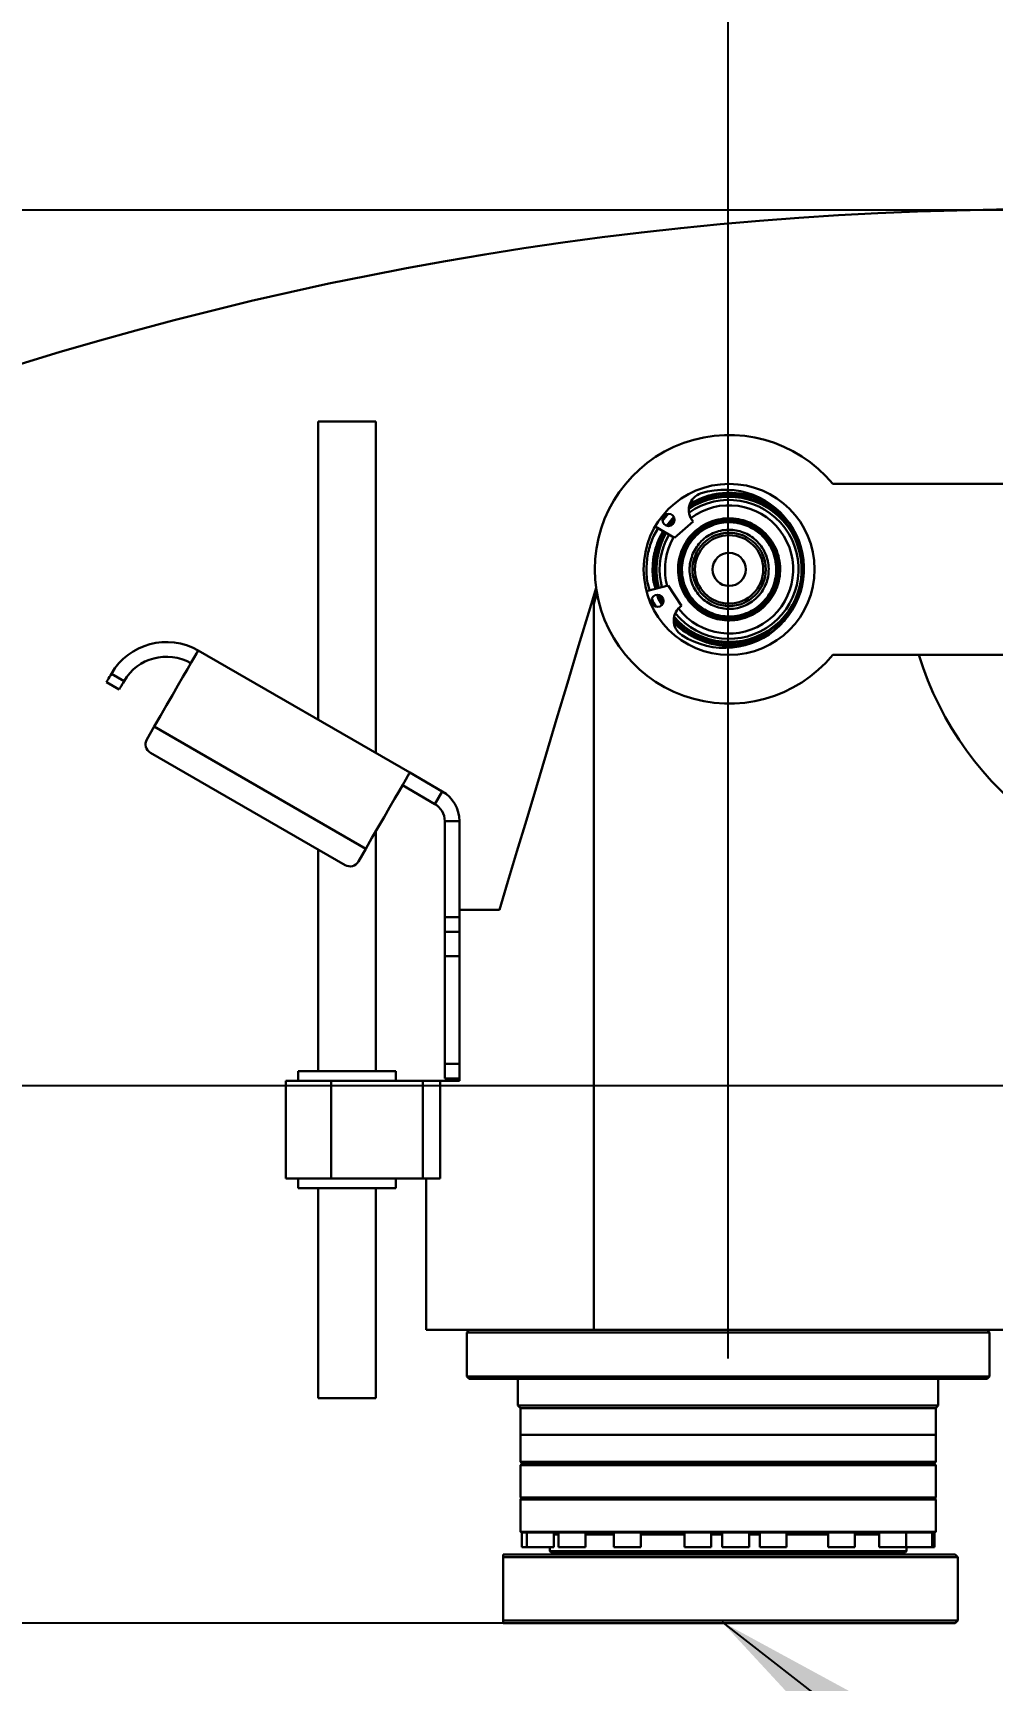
# Model space of a CAD drawing. Header units: millimetres. Extents: x -2601 to 21461, y 11492 to 21077.
# Drawn here: x 15561.5 to 15757.8, y 16187.5 to 16524.7 of the extents above; entities that cross this region are included whole.
import ezdxf

# ---------------------------------------------------------------- set-up
doc = ezdxf.new("R2010")
doc.units = ezdxf.units.MM
doc.header["$PDSIZE"] = -1
doc.layers.add('标注层', color=161, linetype='Continuous', lineweight=25)
doc.styles.get("Standard").update_dxf_attribs({"font": ''})
doc.styles.get('Standard').set_extended_font_data('HYSWLongFangSong')
doc.dimstyles.new('ISO-25', dxfattribs={"dimscale": 25, "dimtxt": 3.5, "dimasz": 1.6, "dimexe": 1.25, "dimexo": 0.625, "dimtad": 1, "dimdec": 0, "dimzin": 9, "dimdsep": 46, "dimtxsty": 'Standard', "dimcen": 2.5, "dimadec": 0, "dimazin": 2, "dimtfac": 1, "dimtdec": 0, "dimtofl": 0, "dimtmove": 0, "dimatfit": 3, "dimfxl": 1, "dimarcsym": 0})
doc.dimstyles.new('SLDDIMSTYLE7', dxfattribs={"dimtxt": 0.18, "dimasz": 3, "dimexe": 0, "dimexo": 0.0625, "dimgap": 0, "dimtad": 0, "dimtih": 1, "dimtoh": 1, "dimdec": 0, "dimrnd": 1e-09, "dimzin": 0, "dimdsep": 46, "dimtxsty": 'Standard', "dimsah": 1, "dimcen": 0.09, "dimadec": 0, "dimazin": 0, "dimtfac": 3, "dimtdec": 0, "dimtofl": 0, "dimtmove": 0, "dimatfit": 3, "dimfxl": 1, "dimfrac": 2, "dimtolj": 1, "dimtzin": 0, "dimarcsym": 0})

# ---------------------------------------------------------------- blocks, each defined once
blk = doc.blocks.new('*D83')
at = {"color": 0, "lineweight": -2}
for p, q in [((15548.06, 16349.15), (15548.06, 16389.15)), ((15793.32, 16309.15), (15516.81, 16309.15)), ((15548.06, 16309.15), (15548.06, 16199.16)), ((15734.62, 16199.16), (15516.81, 16199.16)), ((15548.06, 16159.16), (15548.06, 15951.09))]:
    blk.add_line(p, q, dxfattribs=at)
at = {"color": 0}
for points in [[(15541.39, 16349.15), (15554.72, 16349.15), (15548.06, 16309.15)], [(15541.39, 16159.16), (15554.72, 16159.16), (15548.06, 16199.16)]]:
    blk.add_solid(points, dxfattribs=at)
at = {"layer": 'Defpoints', "color": 0}
for p in [(15808.94, 16309.15), (15548.06, 16199.16), (15750.24, 16199.16)]:
    blk.add_point(p, dxfattribs=at)
at = {"color": 0, "insert": (15488.68, 16023.01), "char_height": 87.5, "attachment_point": 5, "rotation": 90}
blk.add_mtext('110', dxfattribs=at)
blk = doc.blocks.new('*D84')
at = {"color": 0, "lineweight": -2}
for p, q in [((15703.74, 16253.28), (15703.74, 16615.01)), ((15808.94, 16324.78), (15808.94, 16615.01)), ((15433.42, 16583.76), (15703.74, 16583.76)), ((15663.74, 16583.76), (15623.74, 16583.76)), ((15808.94, 16583.76), (15703.74, 16583.76)), ((15848.94, 16583.76), (15888.94, 16583.76))]:
    blk.add_line(p, q, dxfattribs=at)
at = {"color": 0}
for points in [[(15663.74, 16590.43), (15663.74, 16577.1), (15703.74, 16583.76)], [(15848.94, 16590.43), (15848.94, 16577.1), (15808.94, 16583.76)]]:
    blk.add_solid(points, dxfattribs=at)
at = {"layer": 'Defpoints', "color": 0}
for p in [(15703.74, 16583.76), (15808.94, 16309.15), (15703.74, 16237.66)]:
    blk.add_point(p, dxfattribs=at)
at = {"color": 0, "insert": (15504.79, 16643.14), "char_height": 87.5, "attachment_point": 5}
blk.add_mtext('105', dxfattribs=at)
blk = doc.blocks.new('*D90')
at = {"color": 0, "lineweight": -2}
for p, q in [((15767.61, 16488.4), (14855.39, 16488.4)), ((14886.64, 16448.4), (14886.64, 15064.65)), ((16399.82, 15024.65), (14855.39, 15024.65))]:
    blk.add_line(p, q, dxfattribs=at)
at = {"color": 0}
for points in [[(14879.97, 16448.4), (14893.31, 16448.4), (14886.64, 16488.4)], [(14879.97, 15064.65), (14893.31, 15064.65), (14886.64, 15024.65)]]:
    blk.add_solid(points, dxfattribs=at)
at = {"layer": 'Defpoints', "color": 0}
for p in [(15783.23, 16488.4), (14886.64, 15024.65), (16415.44, 15024.65)]:
    blk.add_point(p, dxfattribs=at)
at = {"color": 0, "insert": (14827.27, 15773.98), "char_height": 87.5, "attachment_point": 5, "rotation": 90}
blk.add_mtext('1464', dxfattribs=at)

msp = doc.modelspace()

# ---------------------------------------------------------------- linework, layer by layer
at = {"color": 161, "linetype": 'Continuous', "lineweight": 30, "true_color": 0x67adff}
for p, q in [((15619.85, 16445.16), (15619.84, 16384.08)), ((15631.64, 16377.26), (15631.65, 16445.16)), ((15793.95, 16432.37), (15725.16, 16432.37)), ((15690.33, 16424.81), (15691.5, 16426.22)), ((15688.48, 16421.69), (15689.4, 16423.34)), ((15688.82, 16423.68), (15692.8, 16421.36)), ((15689.63, 16421.19), (15690.48, 16422.72)), ((15689.81, 16421.11), (15690.59, 16422.65)), ((15690.19, 16420.94), (15690.96, 16422.44)), ((15691.12, 16423.82), (15692.61, 16425.6)), ((15692.75, 16424.64), (15692.12, 16423.88)), ((15692.8, 16421.36), (15696.57, 16424.65)), ((15691.1, 16422.35), (15690.35, 16420.87)), ((15691.65, 16422.03), (15690.93, 16420.61)), ((15691.94, 16420.17), (15692.6, 16421.48)), ((15675.49, 16407.01), (15676.71, 16411.08)), ((15676.89, 16409.95), (15676.25, 16407.81)), ((15691.47, 16411.58), (15687.03, 16410.41)), ((15690.52, 16408.12), (15689.9, 16409.52)), ((15690.16, 16409.34), (15690.55, 16408.43)), ((15694.23, 16407.41), (15691.47, 16411.58)), ((15676.25, 16259.16), (15676.25, 16407.81)), ((15595.28, 16398.26), (15638.58, 16373.26)), ((15793.95, 16397.37), (15725.16, 16397.37)), ((15580.12, 16392), (15577.53, 16393.5)), ((15579.12, 16390.27), (15576.53, 16391.77)), ((15584.78, 16380.07), (15586.28, 16382.67)), ((15629.58, 16357.67), (15586.28, 16382.67)), ((15625.35, 16354.34), (15585.52, 16377.34)), ((15645.24, 16369.41), (15638.58, 16373.26)), ((15643.74, 16366.81), (15637.08, 16370.66)), ((15643.74, 16366.81), (15645.24, 16369.41)), ((15645.74, 16363.35), (15648.74, 16363.35)), ((15645.74, 16343.66), (15645.74, 16363.35)), ((15648.74, 16343.66), (15648.74, 16363.35)), ((15631.64, 16312.16), (15631.64, 16361.24)), ((15619.84, 16357.52), (15619.84, 16312.16)), ((15629.58, 16357.67), (15628.08, 16355.07)), ((15645.74, 16343.66), (15648.74, 16343.66)), ((15645.74, 16340.66), (15645.74, 16343.66)), ((15648.74, 16343.66), (15648.74, 16340.66)), ((15648.74, 16340.66), (15645.74, 16340.66)), ((15648.74, 16335.66), (15645.74, 16335.66)), ((15645.74, 16335.66), (15645.74, 16313.66)), ((15648.74, 16335.66), (15648.74, 16313.66)), ((15615.74, 16312.16), (15615.74, 16310.16)), ((15635.74, 16310.16), (15635.74, 16312.16)), ((15645.74, 16313.66), (15648.74, 16313.66)), ((15645.74, 16310.66), (15645.74, 16313.66)), ((15648.74, 16313.66), (15648.74, 16312.36)), ((15648.74, 16310.16), (15648.74, 16312.36)), ((15613.24, 16310.16), (15613.24, 16290.16)), ((15622.51, 16290.16), (15622.51, 16310.16)), ((15622.51, 16310.16), (15641.3, 16310.16)), ((15641.3, 16290.16), (15641.3, 16310.16)), ((15641.3, 16310.16), (15644.82, 16310.16)), ((15644.82, 16310.16), (15644.82, 16290.16)), ((15648.74, 16310.66), (15645.74, 16310.66)), ((15615.74, 16290.16), (15615.74, 16288.16)), ((15619.84, 16288.16), (15619.84, 16245.16)), ((15622.51, 16290.16), (15641.3, 16290.16)), ((15631.64, 16245.16), (15631.64, 16288.16)), ((15635.74, 16288.16), (15635.74, 16290.16)), ((15641.94, 16290.16), (15641.94, 16259.16)), ((15650.74, 16259.16), (15650.24, 16258.66)), ((15650.24, 16258.66), (15650.24, 16249.66)), ((15762.64, 16259.16), (15676.25, 16259.16)), ((15757.24, 16258.66), (15756.74, 16259.16)), ((15757.24, 16249.66), (15757.24, 16258.66)), ((15650.24, 16249.66), (15650.74, 16249.16)), ((15660.74, 16249.16), (15660.74, 16243.66)), ((15746.74, 16243.66), (15746.74, 16249.16)), ((15756.74, 16249.16), (15757.24, 16249.66)), ((15660.74, 16243.66), (15661.24, 16243.16)), ((15661.24, 16243.16), (15661.24, 16232.16)), ((15746.24, 16243.16), (15746.74, 16243.66)), ((15746.24, 16232.16), (15746.24, 16243.16)), ((15661.24, 16232.16), (15661.74, 16231.66)), ((15661.44, 16231.66), (15661.24, 16231.46)), ((15661.24, 16231.46), (15661.24, 16224.86)), ((15745.74, 16231.66), (15746.24, 16232.16)), ((15746.24, 16231.46), (15746.04, 16231.66)), ((15746.24, 16224.86), (15746.24, 16231.46)), ((15661.24, 16224.86), (15661.44, 16224.66)), ((15661.44, 16224.66), (15661.24, 16224.46)), ((15661.24, 16224.46), (15661.24, 16217.86)), ((15746.04, 16224.66), (15746.24, 16224.86)), ((15746.24, 16224.46), (15746.04, 16224.66)), ((15746.24, 16217.86), (15746.24, 16224.46)), ((15661.24, 16217.86), (15661.44, 16217.66)), ((15661.52, 16217.66), (15661.52, 16214.66)), ((15662.58, 16217.66), (15662.58, 16214.66)), ((15668.08, 16214.66), (15668.08, 16217.65)), ((15669.03, 16217.66), (15669.03, 16214.66)), ((15674.53, 16214.66), (15674.53, 16217.66)), ((15680.35, 16217.66), (15680.35, 16214.66)), ((15685.85, 16214.66), (15685.85, 16217.66)), ((15694.81, 16217.66), (15694.81, 16214.66)), ((15700.31, 16214.66), (15700.31, 16217.66)), ((15702.54, 16217.26), (15700.31, 16217.26)), ((15702.54, 16217.66), (15702.54, 16214.66)), ((15708.04, 16214.66), (15708.04, 16217.66)), ((15710.21, 16217.66), (15710.21, 16214.66)), ((15715.71, 16214.66), (15715.71, 16217.66)), ((15724.21, 16217.66), (15724.21, 16214.66)), ((15729.71, 16214.66), (15729.71, 16217.66)), ((15734.67, 16217.66), (15734.67, 16214.66)), ((15740.17, 16214.66), (15740.17, 16217.66)), ((15745.5, 16214.66), (15745.5, 16217.66)), ((15745.96, 16214.66), (15745.96, 16217.66)), ((15746.04, 16217.66), (15746.24, 16217.86)), ((15666.95, 16214.66), (15668.08, 16214.66)), ((15667.24, 16214.66), (15667.24, 16213.86)), ((15667.24, 16213.86), (15667.44, 16213.66)), ((15673.4, 16214.66), (15674.53, 16214.66)), ((15674.74, 16213.66), (15674.74, 16213.16)), ((15684.72, 16214.66), (15685.85, 16214.66)), ((15699.18, 16214.66), (15700.31, 16214.66)), ((15706.91, 16214.66), (15708.04, 16214.66)), ((15732.74, 16213.16), (15732.74, 16213.66)), ((15739.04, 16214.66), (15740.17, 16214.66)), ((15740.04, 16213.66), (15740.24, 16213.86)), ((15740.24, 16213.86), (15740.24, 16214.66)), ((15744.37, 16214.66), (15745.5, 16214.66)), ((15745.5, 16214.66), (15745.96, 16214.66)), ((15657.74, 16212.66), (15657.74, 16213.16)), ((15657.74, 16212.66), (15657.74, 16199.66)), ((15750.74, 16212.66), (15750.24, 16213.16)), ((15750.74, 16199.66), (15750.74, 16212.66)), ((15657.74, 16199.16), (15657.74, 16199.66)), ((15750.24, 16199.16), (15750.74, 16199.66))]:
    msp.add_line(p, q, dxfattribs=at)
at = {"color": 161, "lineweight": 30, "true_color": 0x67adff}
msp.add_line((15661.24, 16237.66), (15746.24, 16237.66), dxfattribs=at)
at = {"color": 161, "linetype": 'Continuous', "lineweight": 30, "true_color": 0x67adff, "flags": 128}
for points in [[(15619.85, 16445.16), (15619.94, 16445.16), (15620.39, 16445.16), (15621.17, 16445.16), (15622.24, 16445.16), (15623.53, 16445.16), (15624.96, 16445.16), (15626.44, 16445.16), (15627.88, 16445.16), (15629.18, 16445.16), (15630.26, 16445.16), (15631.07, 16445.16), (15631.53, 16445.16), (15631.65, 16445.16)], [(15691.31, 16423.76), (15692.35, 16425.08), (15692.7, 16425.47)], [(15691.83, 16423.77), (15692.66, 16424.8), (15692.8, 16424.96)], [(15690.29, 16407.65), (15689.44, 16409.56), (15689.4, 16409.67)], [(15675.49, 16407.01), (15673.15, 16399.2), (15670.87, 16391.59), (15668.65, 16384.22), (15666.51, 16377.07), (15664.44, 16370.16), (15662.45, 16363.51), (15660.53, 16357.12), (15658.69, 16351), (15656.94, 16345.16)], [(15586.28, 16382.67), (15587.56, 16384.89), (15588.82, 16387.06), (15590.02, 16389.15), (15591.15, 16391.1), (15592.18, 16392.88), (15593.09, 16394.45), (15593.86, 16395.78), (15594.47, 16396.85), (15594.92, 16397.63), (15595.19, 16398.1), (15595.28, 16398.26)], [(15576.53, 16391.77), (15576.54, 16391.8), (15576.6, 16391.9), (15576.69, 16392.06), (15576.82, 16392.28), (15576.97, 16392.54), (15577.14, 16392.84), (15577.33, 16393.16), (15577.53, 16393.5)], [(15580.12, 16392), (15579.93, 16391.66), (15579.74, 16391.34), (15579.57, 16391.04), (15579.42, 16390.78), (15579.29, 16390.56), (15579.2, 16390.4), (15579.14, 16390.3), (15579.12, 16390.27)], [(15638.58, 16373.26), (15638.49, 16373.1), (15638.22, 16372.63), (15637.77, 16371.85), (15637.16, 16370.78), (15636.39, 16369.45), (15635.48, 16367.88), (15634.45, 16366.1), (15633.32, 16364.14), (15632.12, 16362.06), (15630.86, 16359.89), (15629.58, 16357.67)], [(15656.94, 16345.16), (15655.76, 16345.16), (15654.62, 16345.16), (15653.52, 16345.16), (15652.47, 16345.16), (15651.47, 16345.16), (15650.51, 16345.16), (15649.6, 16345.16), (15648.74, 16345.16)], [(15645.74, 16335.66), (15645.74, 16336.63), (15645.74, 16337.57), (15645.74, 16338.44), (15645.74, 16339.19), (15645.74, 16339.82), (15645.74, 16340.28), (15645.74, 16340.56), (15645.74, 16340.66)], [(15648.74, 16340.66), (15648.74, 16340.56), (15648.74, 16340.28), (15648.74, 16339.82), (15648.74, 16339.19), (15648.74, 16338.44), (15648.74, 16337.57), (15648.74, 16336.63), (15648.74, 16335.66)], [(15615.74, 16312.16), (15615.8, 16312.16), (15616.17, 16312.16), (15616.89, 16312.16), (15617.93, 16312.16), (15619.25, 16312.16), (15620.81, 16312.16), (15622.54, 16312.16), (15624.39, 16312.16), (15626.29, 16312.16), (15628.17, 16312.16), (15629.96, 16312.16), (15631.6, 16312.16)], [(15631.6, 16312.16), (15633.03, 16312.16), (15634.2, 16312.16), (15635.05, 16312.16), (15635.58, 16312.16), (15635.74, 16312.16)], [(15613.24, 16310.16), (15613.29, 16310.16), (15613.67, 16310.16), (15614.41, 16310.16), (15615.5, 16310.16), (15616.9, 16310.16), (15618.57, 16310.16), (15620.46, 16310.16), (15622.51, 16310.16)], [(15644.82, 16310.16), (15645.22, 16310.16), (15645.65, 16310.16), (15646.1, 16310.16), (15646.58, 16310.16), (15647.08, 16310.16), (15647.61, 16310.16), (15648.16, 16310.16), (15648.74, 16310.16)], [(15613.24, 16290.16), (15613.29, 16290.16), (15613.67, 16290.16), (15614.41, 16290.16), (15615.5, 16290.16), (15616.9, 16290.16), (15618.57, 16290.16), (15620.46, 16290.16), (15622.51, 16290.16)], [(15635.74, 16288.16), (15635.73, 16288.16), (15635.44, 16288.16), (15634.8, 16288.16), (15633.83, 16288.16), (15632.58, 16288.16), (15631.07, 16288.16), (15629.37, 16288.16), (15627.55, 16288.16), (15625.65, 16288.16), (15623.76, 16288.16), (15621.94, 16288.16), (15620.26, 16288.16), (15618.78, 16288.16), (15617.54, 16288.16), (15616.61, 16288.16), (15616, 16288.16), (15615.75, 16288.16), (15615.74, 16288.16)], [(15644.82, 16290.16), (15644.6, 16290.16), (15644.31, 16290.16), (15643.95, 16290.16), (15643.52, 16290.16), (15643.03, 16290.16), (15642.49, 16290.16), (15641.91, 16290.16), (15641.3, 16290.16)], [(15641.94, 16259.16), (15641.99, 16259.16), (15642.34, 16259.16), (15643.05, 16259.16), (15644.1, 16259.16), (15645.51, 16259.16), (15647.24, 16259.16), (15649.31, 16259.16), (15651.7, 16259.16), (15654.4, 16259.16), (15657.39, 16259.16), (15660.66, 16259.16), (15664.2, 16259.16), (15667.99, 16259.16), (15672.01, 16259.16), (15676.25, 16259.16)], [(15650.24, 16258.66), (15650.33, 16258.66), (15650.76, 16258.66), (15651.53, 16258.66), (15652.66, 16258.66), (15654.13, 16258.66), (15655.93, 16258.66), (15658.04, 16258.66), (15660.46, 16258.66)], [(15660.46, 16258.66), (15663.17, 16258.66), (15666.14, 16258.66), (15669.37, 16258.66), (15672.83, 16258.66), (15676.49, 16258.66), (15680.33, 16258.66), (15684.33, 16258.66), (15688.46, 16258.66), (15692.69, 16258.66), (15696.99, 16258.66), (15701.34, 16258.66), (15705.71, 16258.66), (15710.06, 16258.66), (15714.37, 16258.66), (15718.6, 16258.66), (15722.74, 16258.66), (15726.76, 16258.66), (15730.62, 16258.66), (15734.3, 16258.66), (15737.78, 16258.66), (15741.03, 16258.66), (15744.03, 16258.66), (15746.77, 16258.66), (15749.21, 16258.66), (15751.36, 16258.66), (15753.19, 16258.66), (15754.69, 16258.66), (15755.85, 16258.66), (15756.67, 16258.66), (15757.13, 16258.66), (15757.24, 16258.66)], [(15757.24, 16249.66), (15757.23, 16249.66), (15756.94, 16249.66), (15756.3, 16249.66), (15755.31, 16249.66), (15753.98, 16249.66), (15752.32, 16249.66), (15750.33, 16249.66), (15748.03, 16249.66), (15745.43, 16249.66), (15742.56, 16249.66), (15739.43, 16249.66), (15736.06, 16249.66), (15732.48, 16249.66), (15728.71, 16249.66), (15724.77, 16249.66), (15720.69, 16249.66), (15716.5, 16249.66), (15712.22, 16249.66), (15707.88, 16249.66), (15703.52, 16249.66), (15699.16, 16249.66), (15694.83, 16249.66), (15690.56, 16249.66), (15686.38, 16249.66), (15682.31, 16249.66), (15678.39, 16249.66), (15674.63, 16249.66), (15671.07, 16249.66), (15667.73, 16249.66), (15664.62, 16249.66), (15661.78, 16249.66), (15659.21, 16249.66), (15656.94, 16249.66), (15654.99, 16249.66), (15653.35, 16249.66), (15652.06, 16249.66), (15651.1, 16249.66), (15650.5, 16249.66), (15650.25, 16249.66), (15650.24, 16249.66)], [(15756.74, 16249.16), (15756.74, 16249.16), (15756.55, 16249.16), (15756, 16249.16), (15755.11, 16249.16), (15753.87, 16249.16), (15752.3, 16249.16), (15750.41, 16249.16), (15748.21, 16249.16), (15745.71, 16249.16), (15742.93, 16249.16), (15739.9, 16249.16), (15736.62, 16249.16), (15733.12, 16249.16), (15729.43, 16249.16), (15725.56, 16249.16), (15721.55, 16249.16), (15717.42, 16249.16), (15713.2, 16249.16), (15708.92, 16249.16), (15704.61, 16249.16), (15700.28, 16249.16), (15695.98, 16249.16), (15691.74, 16249.16), (15687.57, 16249.16), (15683.51, 16249.16), (15679.58, 16249.16), (15675.82, 16249.16), (15672.24, 16249.16), (15668.87, 16249.16), (15665.73, 16249.16), (15662.85, 16249.16), (15660.24, 16249.16), (15657.91, 16249.16), (15655.9, 16249.16), (15654.2, 16249.16), (15652.83, 16249.16), (15651.8, 16249.16), (15651.11, 16249.16), (15650.78, 16249.16), (15650.74, 16249.16)], [(15619.84, 16245.16), (15619.94, 16245.16), (15620.38, 16245.16), (15621.17, 16245.16), (15622.24, 16245.16), (15623.53, 16245.16), (15624.96, 16245.16), (15626.44, 16245.16), (15627.87, 16245.16), (15629.17, 16245.16), (15630.26, 16245.16), (15631.06, 16245.16), (15631.53, 16245.16), (15631.64, 16245.16)], [(15746.74, 16243.66), (15746.74, 16243.66), (15746.53, 16243.66), (15745.96, 16243.66), (15745.04, 16243.66), (15743.78, 16243.66), (15742.19, 16243.66), (15740.28, 16243.66), (15738.06, 16243.66), (15735.57, 16243.66), (15732.8, 16243.66), (15729.8, 16243.66), (15726.58, 16243.66), (15723.18, 16243.66), (15719.61, 16243.66), (15715.91, 16243.66), (15712.11, 16243.66), (15708.24, 16243.66), (15704.33, 16243.66), (15700.42, 16243.66), (15696.53, 16243.66), (15692.71, 16243.66), (15688.97, 16243.66), (15685.36, 16243.66), (15681.9, 16243.66), (15678.63, 16243.66), (15675.56, 16243.66), (15672.72, 16243.66), (15670.14, 16243.66), (15667.84, 16243.66), (15665.84, 16243.66), (15664.15, 16243.66), (15662.79, 16243.66), (15661.76, 16243.66), (15661.09, 16243.66), (15660.77, 16243.66), (15660.74, 16243.66)], [(15746.24, 16243.16), (15746.11, 16243.16), (15745.64, 16243.16), (15744.82, 16243.16), (15743.66, 16243.16), (15742.16, 16243.16), (15740.35, 16243.16), (15738.24, 16243.16), (15735.84, 16243.16), (15733.17, 16243.16), (15730.26, 16243.16), (15727.13, 16243.16), (15723.81, 16243.16), (15720.32, 16243.16), (15716.69, 16243.16), (15712.96, 16243.16), (15709.14, 16243.16), (15705.29, 16243.16), (15701.42, 16243.16), (15697.57, 16243.16), (15693.77, 16243.16), (15690.06, 16243.16), (15686.45, 16243.16), (15683, 16243.16), (15679.71, 16243.16), (15676.62, 16243.16), (15673.76, 16243.16), (15671.14, 16243.16), (15668.8, 16243.16), (15666.74, 16243.16), (15664.99, 16243.16), (15663.57, 16243.16), (15662.47, 16243.16), (15661.72, 16243.16), (15661.32, 16243.16), (15661.24, 16243.16)], [(15746.24, 16232.16), (15746.24, 16232.16), (15746.03, 16232.16), (15745.47, 16232.16), (15744.56, 16232.16), (15743.31, 16232.16), (15741.74, 16232.16), (15739.85, 16232.16), (15737.66, 16232.16), (15735.19, 16232.16), (15732.47, 16232.16), (15729.5, 16232.16), (15726.32, 16232.16), (15722.95, 16232.16), (15719.42, 16232.16), (15715.77, 16232.16), (15712.01, 16232.16), (15708.18, 16232.16), (15704.32, 16232.16), (15700.45, 16232.16), (15696.62, 16232.16), (15692.83, 16232.16), (15689.14, 16232.16), (15685.58, 16232.16), (15682.16, 16232.16), (15678.92, 16232.16), (15675.88, 16232.16), (15673.08, 16232.16), (15670.53, 16232.16), (15668.26, 16232.16), (15666.28, 16232.16), (15664.61, 16232.16), (15663.26, 16232.16), (15662.25, 16232.16), (15661.59, 16232.16), (15661.27, 16232.16), (15661.24, 16232.16)], [(15728.72, 16231.46), (15725.49, 16231.46), (15722.08, 16231.46), (15718.52, 16231.46), (15714.83, 16231.46), (15711.06, 16231.46), (15707.22, 16231.46), (15703.35, 16231.46), (15699.49, 16231.46), (15695.66, 16231.46), (15691.9, 16231.46), (15688.24, 16231.46), (15684.71, 16231.46), (15681.33, 16231.46), (15678.14, 16231.46), (15675.16, 16231.46), (15672.42, 16231.46), (15669.94, 16231.46), (15667.73, 16231.46), (15665.83, 16231.46), (15664.24, 16231.46), (15662.98, 16231.46), (15662.05, 16231.46), (15661.47, 16231.46), (15661.24, 16231.46), (15661.24, 16231.46)], [(15728.6, 16231.66), (15725.39, 16231.66), (15721.99, 16231.66), (15718.45, 16231.66), (15714.78, 16231.66), (15711.02, 16231.66), (15707.2, 16231.66), (15703.36, 16231.66), (15699.51, 16231.66), (15695.7, 16231.66), (15691.96, 16231.66), (15688.31, 16231.66), (15684.79, 16231.66), (15681.43, 16231.66), (15678.26, 16231.66), (15675.29, 16231.66), (15672.56, 16231.66), (15670.09, 16231.66), (15667.9, 16231.66), (15666.01, 16231.66), (15664.43, 16231.66), (15663.17, 16231.66), (15662.25, 16231.66), (15661.67, 16231.66), (15661.44, 16231.66), (15661.44, 16231.66)], [(15746.04, 16231.66), (15746.02, 16231.66), (15745.72, 16231.66), (15745.08, 16231.66), (15744.09, 16231.66), (15742.77, 16231.66), (15741.12, 16231.66), (15739.16, 16231.66), (15736.92, 16231.66), (15734.39, 16231.66), (15731.61, 16231.66), (15728.6, 16231.66)], [(15746.24, 16231.46), (15746.22, 16231.46), (15745.92, 16231.46), (15745.27, 16231.46), (15744.28, 16231.46), (15742.95, 16231.46), (15741.3, 16231.46), (15739.33, 16231.46), (15737.07, 16231.46), (15734.54, 16231.46), (15731.74, 16231.46), (15728.72, 16231.46)], [(15746.24, 16224.86), (15746.11, 16224.86), (15745.64, 16224.86), (15744.82, 16224.86), (15743.66, 16224.86), (15742.16, 16224.86), (15740.35, 16224.86), (15738.24, 16224.86), (15735.84, 16224.86), (15733.17, 16224.86), (15730.26, 16224.86), (15727.13, 16224.86), (15723.81, 16224.86), (15720.32, 16224.86), (15716.69, 16224.86), (15712.96, 16224.86), (15709.14, 16224.86), (15705.29, 16224.86), (15701.42, 16224.86), (15697.57, 16224.86), (15693.77, 16224.86), (15690.06, 16224.86), (15686.45, 16224.86), (15683, 16224.86), (15679.71, 16224.86), (15676.62, 16224.86), (15673.76, 16224.86), (15671.14, 16224.86), (15668.8, 16224.86), (15666.74, 16224.86), (15664.99, 16224.86), (15663.57, 16224.86), (15662.47, 16224.86), (15661.72, 16224.86), (15661.32, 16224.86), (15661.24, 16224.86)], [(15661.24, 16224.46), (15661.24, 16224.46), (15661.47, 16224.46), (15662.05, 16224.46), (15662.98, 16224.46), (15664.24, 16224.46), (15665.83, 16224.46), (15667.73, 16224.46), (15669.93, 16224.46), (15672.42, 16224.46), (15675.16, 16224.46), (15678.14, 16224.46), (15681.33, 16224.46), (15684.71, 16224.46), (15688.24, 16224.46), (15691.9, 16224.46), (15695.66, 16224.46), (15699.49, 16224.46), (15703.35, 16224.46), (15707.22, 16224.46), (15711.06, 16224.46), (15714.83, 16224.46), (15718.52, 16224.46), (15722.08, 16224.46), (15725.49, 16224.46), (15728.72, 16224.46)], [(15661.44, 16224.66), (15661.44, 16224.66), (15661.67, 16224.66), (15662.25, 16224.66), (15663.17, 16224.66), (15664.43, 16224.66), (15666.01, 16224.66), (15667.9, 16224.66), (15670.09, 16224.66), (15672.56, 16224.66), (15675.29, 16224.66), (15678.26, 16224.66), (15681.43, 16224.66), (15684.79, 16224.66), (15688.31, 16224.66), (15691.96, 16224.66), (15695.7, 16224.66), (15699.51, 16224.66), (15703.36, 16224.66), (15707.2, 16224.66), (15711.02, 16224.66), (15714.78, 16224.66), (15718.45, 16224.66), (15721.99, 16224.66), (15725.39, 16224.66), (15728.6, 16224.66)], [(15661.44, 16224.66), (15661.47, 16224.66), (15661.78, 16224.66), (15662.45, 16224.66), (15663.45, 16224.66), (15664.79, 16224.66), (15666.45, 16224.66), (15668.42, 16224.66), (15670.69, 16224.66), (15673.22, 16224.66), (15676.01, 16224.66), (15679.03, 16224.66), (15682.26, 16224.66), (15685.66, 16224.66), (15689.21, 16224.66), (15692.89, 16224.66), (15696.65, 16224.66), (15700.47, 16224.66), (15704.32, 16224.66), (15708.16, 16224.66), (15711.97, 16224.66), (15715.71, 16224.66), (15719.35, 16224.66), (15722.86, 16224.66), (15726.21, 16224.66), (15729.38, 16224.66), (15732.33, 16224.66), (15735.05, 16224.66), (15737.5, 16224.66), (15739.68, 16224.66), (15741.56, 16224.66), (15743.13, 16224.66), (15744.37, 16224.66), (15745.27, 16224.66), (15745.83, 16224.66), (15746.04, 16224.66), (15746.04, 16224.66)], [(15728.6, 16224.66), (15731.61, 16224.66), (15734.39, 16224.66), (15736.91, 16224.66), (15739.16, 16224.66), (15741.12, 16224.66), (15742.77, 16224.66), (15744.09, 16224.66), (15745.08, 16224.66), (15745.72, 16224.66), (15746.02, 16224.66), (15746.04, 16224.66)], [(15728.72, 16224.46), (15731.74, 16224.46), (15734.54, 16224.46), (15737.07, 16224.46), (15739.33, 16224.46), (15741.3, 16224.46), (15742.95, 16224.46), (15744.28, 16224.46), (15745.27, 16224.46), (15745.92, 16224.46), (15746.22, 16224.46), (15746.24, 16224.46)], [(15661.24, 16217.86), (15661.24, 16217.86), (15661.47, 16217.86), (15662.05, 16217.86), (15662.98, 16217.86), (15664.24, 16217.86), (15665.83, 16217.86), (15667.73, 16217.86), (15669.93, 16217.86), (15672.42, 16217.86), (15675.16, 16217.86), (15678.14, 16217.86), (15681.33, 16217.86), (15684.71, 16217.86), (15688.24, 16217.86), (15691.9, 16217.86), (15695.66, 16217.86), (15699.49, 16217.86), (15703.35, 16217.86), (15707.22, 16217.86), (15711.06, 16217.86), (15714.83, 16217.86), (15718.52, 16217.86), (15722.08, 16217.86), (15725.49, 16217.86), (15728.72, 16217.86)], [(15661.44, 16217.66), (15661.51, 16217.66), (15661.92, 16217.66), (15662.67, 16217.66), (15663.76, 16217.66), (15665.18, 16217.66), (15666.92, 16217.66), (15668.96, 16217.66), (15671.3, 16217.66), (15673.9, 16217.66), (15676.75, 16217.66), (15679.82, 16217.66), (15683.09, 16217.66), (15686.54, 16217.66), (15690.12, 16217.66), (15693.82, 16217.66), (15697.6, 16217.66), (15701.43, 16217.66), (15705.28, 16217.66), (15709.12, 16217.66), (15712.91, 16217.66), (15716.63, 16217.66), (15720.24, 16217.66), (15723.71, 16217.66), (15727.02, 16217.66), (15730.14, 16217.66), (15733.03, 16217.66), (15735.69, 16217.66), (15738.07, 16217.66), (15740.18, 16217.66), (15741.98, 16217.66), (15743.47, 16217.66), (15744.62, 16217.66), (15745.44, 16217.66), (15745.91, 16217.66), (15746.04, 16217.66)], [(15669.03, 16217.26), (15668.25, 16217.26), (15668.08, 16217.26)], [(15680.35, 16217.26), (15678.96, 16217.26), (15676.46, 16217.26), (15674.53, 16217.26)], [(15694.81, 16217.26), (15694.52, 16217.26), (15691.11, 16217.26), (15687.81, 16217.26), (15685.85, 16217.26)], [(15710.21, 16217.26), (15708.74, 16217.26), (15708.04, 16217.26)], [(15724.21, 16217.26), (15722.2, 16217.26), (15719.02, 16217.26), (15715.71, 16217.26)], [(15728.72, 16217.86), (15731.74, 16217.86), (15734.54, 16217.86), (15737.07, 16217.86), (15739.33, 16217.86), (15741.3, 16217.86), (15742.95, 16217.86), (15744.28, 16217.86), (15745.27, 16217.86), (15745.92, 16217.86), (15746.22, 16217.86), (15746.24, 16217.86)], [(15734.67, 16217.26), (15732.84, 16217.26), (15730.54, 16217.26), (15729.71, 16217.26)], [(15661.52, 16214.66), (15661.69, 16214.66), (15662.2, 16214.66), (15662.58, 16214.66)], [(15662.58, 16214.66), (15662.75, 16214.66), (15663.27, 16214.66), (15664.06, 16214.66), (15665.03, 16214.66), (15666.04, 16214.66), (15666.95, 16214.66)], [(15740.24, 16213.86), (15740.18, 16213.86), (15739.79, 16213.86), (15739.06, 16213.86), (15737.98, 16213.86), (15736.58, 16213.86), (15734.86, 16213.86), (15732.84, 16213.86), (15730.54, 16213.86), (15727.99, 16213.86), (15725.19, 16213.86), (15722.2, 16213.86), (15719.02, 16213.86), (15715.7, 16213.86), (15712.26, 16213.86), (15708.74, 16213.86), (15705.17, 16213.86), (15701.59, 16213.86), (15698.03, 16213.86), (15694.52, 16213.86), (15691.11, 16213.86), (15687.81, 16213.86), (15684.67, 16213.86), (15681.71, 16213.86), (15678.96, 16213.86), (15676.46, 16213.86), (15674.21, 16213.86), (15672.25, 16213.86), (15670.59, 16213.86), (15669.26, 16213.86), (15668.25, 16213.86), (15667.58, 16213.86), (15667.27, 16213.86), (15667.24, 16213.86)], [(15740.04, 16213.66), (15739.88, 16213.66), (15739.36, 16213.66), (15738.48, 16213.66), (15737.26, 16213.66), (15735.71, 16213.66), (15733.83, 16213.66), (15731.66, 16213.66), (15729.22, 16213.66), (15726.51, 16213.66), (15723.59, 16213.66), (15720.46, 16213.66), (15717.17, 16213.66), (15713.75, 16213.66), (15710.22, 16213.66), (15706.63, 16213.66), (15703.02, 16213.66), (15699.41, 16213.66), (15695.84, 16213.66), (15692.35, 16213.66), (15688.98, 16213.66), (15685.75, 16213.66), (15682.7, 16213.66), (15679.86, 16213.66), (15677.25, 16213.66), (15674.91, 16213.66), (15672.86, 16213.66), (15671.11, 16213.66), (15669.69, 16213.66), (15668.61, 16213.66), (15667.87, 16213.66), (15667.49, 16213.66), (15667.44, 16213.66)], [(15669.03, 16214.66), (15669.2, 16214.66), (15669.72, 16214.66), (15670.51, 16214.66), (15671.48, 16214.66), (15672.49, 16214.66), (15673.4, 16214.66)], [(15680.35, 16214.66), (15680.52, 16214.66), (15681.04, 16214.66), (15681.83, 16214.66), (15682.8, 16214.66), (15683.81, 16214.66), (15684.72, 16214.66)], [(15694.81, 16214.66), (15694.98, 16214.66), (15695.5, 16214.66), (15696.29, 16214.66), (15697.26, 16214.66), (15698.26, 16214.66), (15699.18, 16214.66)], [(15702.54, 16214.66), (15702.71, 16214.66), (15703.23, 16214.66), (15704.02, 16214.66), (15704.99, 16214.66), (15705.99, 16214.66), (15706.91, 16214.66)], [(15710.21, 16214.66), (15710.38, 16214.66), (15710.9, 16214.66), (15711.69, 16214.66), (15712.66, 16214.66), (15713.67, 16214.66), (15714.58, 16214.66)], [(15714.58, 16214.66), (15715.27, 16214.66), (15715.65, 16214.66), (15715.71, 16214.66)], [(15724.21, 16214.66), (15724.38, 16214.66), (15724.89, 16214.66), (15725.69, 16214.66), (15726.65, 16214.66), (15727.66, 16214.66), (15728.57, 16214.66)], [(15728.57, 16214.66), (15729.27, 16214.66), (15729.65, 16214.66), (15729.71, 16214.66)], [(15734.67, 16214.66), (15734.84, 16214.66), (15735.35, 16214.66), (15736.15, 16214.66), (15737.12, 16214.66), (15738.12, 16214.66), (15739.04, 16214.66)], [(15740.17, 16214.66), (15740.17, 16214.66), (15740.69, 16214.66), (15741.48, 16214.66), (15742.45, 16214.66), (15743.46, 16214.66), (15744.37, 16214.66)], [(15657.74, 16213.16), (15658.5, 16213.16), (15659.61, 16213.16), (15661.04, 16213.16), (15662.8, 16213.16), (15664.87, 16213.16), (15667.22, 16213.16), (15669.86, 16213.16), (15672.75, 16213.16), (15675.87, 16213.16), (15679.2, 16213.16), (15682.72, 16213.16), (15686.39, 16213.16), (15690.2, 16213.16), (15694.1, 16213.16), (15698.09, 16213.16), (15702.11, 16213.16), (15706.14, 16213.16), (15710.16, 16213.16), (15714.13, 16213.16), (15718.02, 16213.16), (15721.8, 16213.16), (15725.45, 16213.16), (15728.93, 16213.16), (15732.23, 16213.16), (15735.31, 16213.16), (15738.15, 16213.16), (15740.73, 16213.16), (15743.03, 16213.16), (15745.04, 16213.16), (15746.74, 16213.16), (15748.11, 16213.16), (15749.15, 16213.16), (15749.85, 16213.16), (15750.2, 16213.16), (15750.24, 16213.16)], [(15750.74, 16212.66), (15750.57, 16212.66), (15750.04, 16212.66), (15749.17, 16212.66), (15747.97, 16212.66), (15746.43, 16212.66), (15744.58, 16212.66), (15742.42, 16212.66), (15739.97, 16212.66), (15737.26, 16212.66), (15734.29, 16212.66), (15731.1, 16212.66), (15727.7, 16212.66), (15724.13, 16212.66), (15720.4, 16212.66), (15716.55, 16212.66), (15712.6, 16212.66), (15708.59, 16212.66), (15704.54, 16212.66), (15700.48, 16212.66), (15696.45, 16212.66), (15692.48, 16212.66), (15688.59, 16212.66), (15684.81, 16212.66), (15681.17, 16212.66), (15677.7, 16212.66), (15674.42, 16212.66), (15671.36, 16212.66), (15668.55, 16212.66), (15665.99, 16212.66), (15663.72, 16212.66), (15661.74, 16212.66), (15660.08, 16212.66), (15658.74, 16212.66), (15657.74, 16212.66)], [(15657.74, 16199.66), (15658.74, 16199.66), (15660.08, 16199.66), (15661.74, 16199.66), (15663.72, 16199.66), (15665.99, 16199.66), (15668.55, 16199.66), (15671.36, 16199.66), (15674.42, 16199.66), (15677.7, 16199.66), (15681.17, 16199.66), (15684.81, 16199.66), (15688.59, 16199.66), (15692.48, 16199.66), (15696.45, 16199.66), (15700.48, 16199.66), (15704.54, 16199.66), (15708.59, 16199.66), (15712.6, 16199.66), (15716.55, 16199.66), (15720.4, 16199.66), (15724.12, 16199.66), (15727.7, 16199.66), (15731.1, 16199.66), (15734.29, 16199.66), (15737.26, 16199.66), (15739.97, 16199.66), (15742.42, 16199.66), (15744.58, 16199.66), (15746.43, 16199.66), (15747.97, 16199.66), (15749.17, 16199.66), (15750.04, 16199.66), (15750.57, 16199.66), (15750.74, 16199.66)], [(15750.24, 16199.16), (15750.2, 16199.16), (15749.85, 16199.16), (15749.15, 16199.16), (15748.11, 16199.16), (15746.74, 16199.16), (15745.04, 16199.16), (15743.03, 16199.16), (15740.73, 16199.16), (15738.15, 16199.16), (15735.3, 16199.16), (15732.23, 16199.16), (15728.93, 16199.16), (15725.45, 16199.16), (15721.8, 16199.16), (15718.02, 16199.16), (15714.13, 16199.16), (15710.16, 16199.16), (15706.14, 16199.16), (15702.11, 16199.16), (15698.08, 16199.16), (15694.1, 16199.16), (15690.2, 16199.16), (15686.39, 16199.16), (15682.72, 16199.16), (15679.2, 16199.16), (15675.87, 16199.16), (15672.75, 16199.16), (15669.86, 16199.16), (15667.22, 16199.16), (15664.87, 16199.16), (15662.8, 16199.16), (15661.04, 16199.16), (15659.61, 16199.16), (15658.5, 16199.16), (15657.74, 16199.16)]]:
    msp.add_lwpolyline(points, dxfattribs=at)
at = {"color": 161, "linetype": 'Continuous', "lineweight": 30, "true_color": 0x67adff}
for centre, radius in [((15703.95, 16414.87), 17.5), ((15691.55, 16424.99), 1.25), ((15703.95, 16414.87), 10.15), ((15703.95, 16414.87), 9.85), ((15703.95, 16414.87), 7.5), ((15703.95, 16414.87), 7), ((15703.95, 16414.87), 3.4), ((15689.3, 16408.42), 1.25)]:
    msp.add_circle(centre, radius, dxfattribs=at)
at = {"color": 7, "linetype": 'ByBlock', "lineweight": 30, "ltscale": 5}
msp.add_arc((15767.48, 15788.58), 700, 47.43664, 134.00712, dxfattribs=at)
at = {"color": 161, "linetype": 'Continuous', "lineweight": 30, "true_color": 0x67adff}
for centre, radius, start, end in [((15703.95, 16414.87), 27.5, 39.5212, 320.4788), ((15703.95, 16414.87), 15.03, 221.3388, 123.2391), ((15703.95, 16414.87), 14.86, 220.8119, 123.766), ((15703.05, 16414.99), 16.2, 237.1511, 107.4268), ((15699.28, 16427.02), 3.6, 107.4268, 221.0813), ((15703.95, 16414.87), 15.45, 26.7596, 121.7236), ((15703.95, 16414.87), 14.22, 219.2503, 125.3276), ((15703.95, 16414.87), 13.12, 217.7313, 126.8467), ((15703.95, 16414.87), 15.45, 156.2126, 194.789), ((15703.95, 16414.87), 15.03, 156.2126, 194.789), ((15703.95, 16414.87), 14.86, 156.2126, 194.789), ((15703.95, 16414.87), 14.22, 156.2126, 194.789), ((15703.95, 16414.87), 13.12, 156.2126, 194.789), ((15696.22, 16404.41), 3.6, 123.4966, 237.1511), ((15703.95, 16414.87), 15.45, 222.8543, 317.8184), ((15588.78, 16387), 13, 59.9985, 149.9985), ((15588.78, 16387), 10, 59.9985, 149.9985), ((15806.87, 16417.1), 67.06, 197.1041, 271.4161), ((15586.52, 16379.07), 2, 149.9985, 239.9985), ((15641.74, 16363.35), 7, 359.9985, 59.9985), ((15641.74, 16363.35), 4, 359.9985, 59.9985), ((15626.35, 16356.07), 2, 239.9985, 329.9985)]:
    msp.add_arc(centre, radius, start, end, dxfattribs=at)
for points, knots in [([(15695.97, 16428.28), (15696.73, 16428.71), (15698.43, 16429.66), (15701.36, 16430.41), (15704.5, 16430.62), (15707.52, 16430.22), (15710.27, 16429.24), (15712.03, 16428.41), (15712.77, 16427.8), (15712.77, 16427.8)], [0, 0, 0, 0, 0.146193, 0.327896, 0.505821, 0.676649, 0.837827, 0.998993, 1, 1, 1, 1]), ([(15694.38, 16419.09), (15694.67, 16419.66), (15695.27, 16420.83), (15696.58, 16422.38), (15698.22, 16423.7), (15700.14, 16424.68), (15702.21, 16425.25), (15704.32, 16425.39), (15706.33, 16425.11), (15708.18, 16424.49), (15709.9, 16423.54), (15711.45, 16422.24), (15712.78, 16420.6), (15713.76, 16418.68), (15714.33, 16416.6), (15714.46, 16414.5), (15714.18, 16412.49), (15713.56, 16410.64), (15712.61, 16408.92), (15711.31, 16407.37), (15709.67, 16406.04), (15707.75, 16405.06), (15705.68, 16404.49), (15703.57, 16404.36), (15701.56, 16404.63), (15699.71, 16405.26), (15697.99, 16406.21), (15696.44, 16407.51), (15695.12, 16409.15), (15694.13, 16411.07), (15693.57, 16413.14), (15693.44, 16415.25), (15693.69, 16417.26), (15694.16, 16418.49), (15694.38, 16419.09)], [0, 0, 0, 0, 0.029129, 0.060002, 0.092162, 0.125001, 0.15784, 0.189996, 0.220873, 0.250001, 0.279131, 0.310004, 0.34216, 0.375002, 0.40784, 0.439998, 0.470871, 0.500001, 0.529128, 0.560003, 0.592162, 0.625001, 0.65784, 0.689996, 0.720873, 0.750001, 0.779131, 0.810005, 0.842161, 0.875, 0.90784, 0.939997, 0.970872, 1, 1, 1, 1]), ([(15695.12, 16418.77), (15695.38, 16419.29), (15695.93, 16420.38), (15697.15, 16421.8), (15698.66, 16423.03), (15700.43, 16423.93), (15702.35, 16424.46), (15704.29, 16424.58), (15706.15, 16424.33), (15707.86, 16423.75), (15709.44, 16422.88), (15710.88, 16421.68), (15712.1, 16420.16), (15713.01, 16418.39), (15713.53, 16416.47), (15713.65, 16414.53), (15713.4, 16412.67), (15712.83, 16410.96), (15711.95, 16409.38), (15710.75, 16407.94), (15709.23, 16406.72), (15707.46, 16405.81), (15705.54, 16405.29), (15703.6, 16405.17), (15701.75, 16405.42), (15700.03, 16405.99), (15698.45, 16406.87), (15697.01, 16408.07), (15695.79, 16409.59), (15694.89, 16411.36), (15694.36, 16413.28), (15694.24, 16415.22), (15694.48, 16417.08), (15694.91, 16418.21), (15695.12, 16418.77)], [0, 0, 0, 0, 0.02913, 0.060004, 0.092162, 0.125002, 0.157839, 0.189998, 0.22087, 0.25, 0.27913, 0.310003, 0.342161, 0.375002, 0.407841, 0.439998, 0.470872, 0.500001, 0.529129, 0.560003, 0.592161, 0.625001, 0.657839, 0.689998, 0.720874, 0.749999, 0.779129, 0.810004, 0.842162, 0.875002, 0.907841, 0.939998, 0.970873, 1, 1, 1, 1]), ([(15696.53, 16418.14), (15697.04, 16419.03), (15697.83, 16420.4), (15699.51, 16421.72), (15700.99, 16422.48), (15702.6, 16422.92), (15704.72, 16423.05), (15707.29, 16422.46), (15709.46, 16420.97), (15710.79, 16419.31), (15711.55, 16417.83), (15711.99, 16416.22), (15712.13, 16414.09), (15711.54, 16411.53), (15710.04, 16409.36), (15708.38, 16408.03), (15706.9, 16407.27), (15705.29, 16406.83), (15703.17, 16406.69), (15700.6, 16407.28), (15698.43, 16408.78), (15697.1, 16410.44), (15696.34, 16411.92), (15695.91, 16413.53), (15695.74, 16415.66), (15696.22, 16417.16), (15696.53, 16418.14)], [0, 0, 0, 0, 0.059864, 0.09209, 0.125, 0.157911, 0.190138, 0.25, 0.309863, 0.342091, 0.375001, 0.40791, 0.440137, 0.500001, 0.559865, 0.59209, 0.625, 0.657911, 0.690138, 0.75, 0.809864, 0.84209, 0.875, 0.907911, 0.940136, 1, 1, 1, 1]), ([(15687.69, 16410.58), (15687.54, 16411.09), (15687.05, 16412.69), (15686.98, 16415.48), (15687.36, 16418.73), (15688.11, 16420.72), (15688.48, 16421.69)], [0, 0, 0, 0, 0.140013, 0.4400818, 0.7281782, 1, 1, 1, 1]), ([(15688.89, 16410.9), (15688.75, 16411.37), (15688.3, 16412.85), (15688.23, 16415.44), (15688.58, 16418.45), (15689.29, 16420.29), (15689.63, 16421.19)], [0, 0, 0, 0, 0.14001, 0.440092, 0.728182, 1, 1, 1, 1]), ([(15690.2, 16407.57), (15689.87, 16408.1), (15689.46, 16408.76), (15689.27, 16409.5), (15689.24, 16409.65)], [0, 0, 0, 0, 0.803535, 1, 1, 1, 1]), ([(15676.25, 16407.81), (15676.25, 16407.9), (15676.25, 16408.03), (15676.23, 16408.19), (15676.2, 16408.27), (15676.18, 16408.31), (15676.16, 16408.34), (15676.13, 16408.35), (15676.1, 16408.35), (15676.06, 16408.33), (15675.98, 16408.25), (15675.74, 16407.82), (15675.6, 16407.37), (15675.49, 16407.01)], [0, 0, 0, 0, 0.115833, 0.189505, 0.214207, 0.239102, 0.253423, 0.267837, 0.28044, 0.299166, 0.335157, 0.462311, 1, 1, 1, 1]), ([(15688.97, 16407.24), (15688.66, 16407.73), (15688.33, 16408.25), (15688.17, 16408.83), (15688.16, 16408.87)], [0, 0, 0, 0, 0.9365, 1, 1, 1, 1]), ([(15709.09, 16400.14), (15708.24, 16399.87), (15706.37, 16399.28), (15703.38, 16399.14), (15700.38, 16399.54), (15697.59, 16400.47), (15695.06, 16401.92), (15693.4, 16403.14), (15692.73, 16403.98), (15692.69, 16404.03)], [0, 0, 0, 0, 0.150947, 0.328203, 0.498364, 0.658924, 0.81947, 0.989641, 1, 1, 1, 1])]:
    msp.add_open_spline(points, degree=3, knots=knots, dxfattribs=at)

# ---------------------------------------------------------------- dimensions: what is measured, and where the dimension line sits
dim = msp.add_linear_dim(base=(15703.74, 16583.76), p1=(15808.94, 16309.15), p2=(15703.74, 16237.66), dimstyle='ISO-25', override={"dimtmove": 1})
dim.commit()
dim.dimension.update_dxf_attribs({"geometry": '*D84', "text_midpoint": (15504.79, 16583.76), "dimtype": 160})
dim = msp.add_linear_dim(base=(14886.64, 15024.65), p1=(15783.23, 16488.4), p2=(16415.44, 15024.65), angle=90, dimstyle='ISO-25')
dim.commit()
dim.dimension.update_dxf_attribs({"geometry": '*D90', "text_midpoint": (14886.64, 15773.98), "dimtype": 160})
dim = msp.add_linear_dim(base=(15548.06, 16199.16), p1=(15808.94, 16309.15), p2=(15750.24, 16199.16), angle=90, dimstyle='ISO-25', override={"dimtofl": 1})
dim.commit()
dim.dimension.update_dxf_attribs({"geometry": '*D83', "text_midpoint": (15548.06, 16023.01), "dimtype": 160})

# ---------------------------------------------------------------- leaders
at = {"layer": '标注层', "color": 0}
msp.add_leader([(15702.43, 16199.42), (15865.69, 16072.42)], dimstyle='SLDDIMSTYLE7', override={"dimasz": 30}, dxfattribs=at)

doc.saveas('drawing.dxf')
